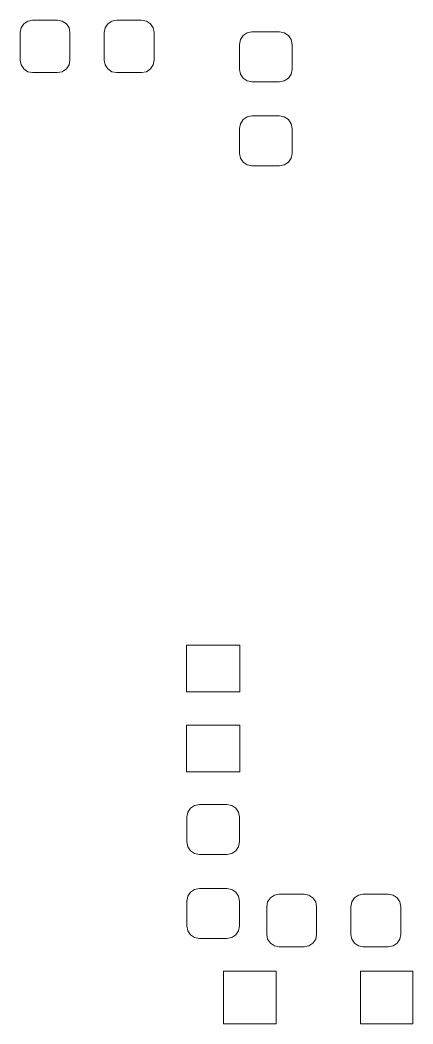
# Model space of a CAD drawing. Header units: millimetres. Extents: x -50 to 46, y -112 to 132.
# Drawn here: x 24.4 to 31.87, y 10.81 to 29.91 of the extents above; entities that cross this region are included whole.
import ezdxf

# ---------------------------------------------------------------- set-up
doc = ezdxf.new("R2010")
doc.units = ezdxf.units.MM
doc.header["$MEASUREMENT"] = 0
doc.layers.add('Layer 1', color=7, linetype='Continuous')

msp = doc.modelspace()

# ---------------------------------------------------------------- linework, layer by layer
at = {"layer": 'Layer 1', "lineweight": 9}
for points, knots in [([(25.3476, 29.1512), (25.3476, 29.1512), (25.3295, 29.0603), (25.3295, 29.0603), (25.3295, 29.0603), (25.3295, 29.0603), (25.278, 28.9833), (25.278, 28.9833), (25.278, 28.9833), (25.278, 28.9833), (25.201, 28.9318), (25.201, 28.9318), (25.201, 28.9318), (25.201, 28.9318), (25.1101, 28.9137), (25.1101, 28.9137), (25.1101, 28.9137), (25.1101, 28.9137), (24.6351, 28.9137), (24.6351, 28.9137), (24.6351, 28.9137), (24.6351, 28.9137), (24.5442, 28.9318), (24.5442, 28.9318), (24.5442, 28.9318), (24.5442, 28.9318), (24.4672, 28.9833), (24.4672, 28.9833), (24.4672, 28.9833), (24.4672, 28.9833), (24.4157, 29.0603), (24.4157, 29.0603), (24.4157, 29.0603), (24.4157, 29.0603), (24.3976, 29.1512), (24.3976, 29.1512), (24.3976, 29.1512), (24.3976, 29.1512), (24.3976, 29.6762), (24.3976, 29.6762), (24.3976, 29.6762), (24.3976, 29.6762), (24.4157, 29.7671), (24.4157, 29.7671), (24.4157, 29.7671), (24.4157, 29.7671), (24.4672, 29.8441), (24.4672, 29.8441), (24.4672, 29.8441), (24.4672, 29.8441), (24.5442, 29.8956), (24.5442, 29.8956), (24.5442, 29.8956), (24.5442, 29.8956), (24.6351, 29.9137), (24.6351, 29.9137), (24.6351, 29.9137), (24.6351, 29.9137), (25.1101, 29.9137), (25.1101, 29.9137), (25.1101, 29.9137), (25.1101, 29.9137), (25.201, 29.8956), (25.201, 29.8956), (25.201, 29.8956), (25.201, 29.8956), (25.278, 29.8441), (25.278, 29.8441), (25.278, 29.8441), (25.278, 29.8441), (25.3295, 29.7671), (25.3295, 29.7671), (25.3295, 29.7671), (25.3295, 29.7671), (25.3476, 29.6762), (25.3476, 29.6762), (25.3476, 29.6762), (25.3476, 29.6762), (25.3476, 29.1512), (25.3476, 29.1512)], [0, 0, 0, 0, 0.047619, 0.047619, 0.047619, 0.047619, 0.0952381, 0.0952381, 0.0952381, 0.0952381, 0.1428571, 0.1428571, 0.1428571, 0.1428571, 0.1904762, 0.1904762, 0.1904762, 0.1904762, 0.2380952, 0.2380952, 0.2380952, 0.2380952, 0.2857143, 0.2857143, 0.2857143, 0.2857143, 0.3333333, 0.3333333, 0.3333333, 0.3333333, 0.3809524, 0.3809524, 0.3809524, 0.3809524, 0.4285714, 0.4285714, 0.4285714, 0.4285714, 0.4761905, 0.4761905, 0.4761905, 0.4761905, 0.5238095, 0.5238095, 0.5238095, 0.5238095, 0.5714286, 0.5714286, 0.5714286, 0.5714286, 0.6190476, 0.6190476, 0.6190476, 0.6190476, 0.6666667, 0.6666667, 0.6666667, 0.6666667, 0.7142857, 0.7142857, 0.7142857, 0.7142857, 0.7619048, 0.7619048, 0.7619048, 0.7619048, 0.8095238, 0.8095238, 0.8095238, 0.8095238, 0.8571429, 0.8571429, 0.8571429, 0.8571429, 0.9047619, 0.9047619, 0.9047619, 0.9047619, 1, 1, 1, 1]), ([(26.9476, 29.1512), (26.9476, 29.1512), (26.9295, 29.0603), (26.9295, 29.0603), (26.9295, 29.0603), (26.9295, 29.0603), (26.878, 28.9833), (26.878, 28.9833), (26.878, 28.9833), (26.878, 28.9833), (26.801, 28.9318), (26.801, 28.9318), (26.801, 28.9318), (26.801, 28.9318), (26.7101, 28.9137), (26.7101, 28.9137), (26.7101, 28.9137), (26.7101, 28.9137), (26.2351, 28.9137), (26.2351, 28.9137), (26.2351, 28.9137), (26.2351, 28.9137), (26.1442, 28.9318), (26.1442, 28.9318), (26.1442, 28.9318), (26.1442, 28.9318), (26.0672, 28.9833), (26.0672, 28.9833), (26.0672, 28.9833), (26.0672, 28.9833), (26.0157, 29.0603), (26.0157, 29.0603), (26.0157, 29.0603), (26.0157, 29.0603), (25.9976, 29.1512), (25.9976, 29.1512), (25.9976, 29.1512), (25.9976, 29.1512), (25.9976, 29.6762), (25.9976, 29.6762), (25.9976, 29.6762), (25.9976, 29.6762), (26.0157, 29.7671), (26.0157, 29.7671), (26.0157, 29.7671), (26.0157, 29.7671), (26.0672, 29.8441), (26.0672, 29.8441), (26.0672, 29.8441), (26.0672, 29.8441), (26.1442, 29.8956), (26.1442, 29.8956), (26.1442, 29.8956), (26.1442, 29.8956), (26.2351, 29.9137), (26.2351, 29.9137), (26.2351, 29.9137), (26.2351, 29.9137), (26.7101, 29.9137), (26.7101, 29.9137), (26.7101, 29.9137), (26.7101, 29.9137), (26.801, 29.8956), (26.801, 29.8956), (26.801, 29.8956), (26.801, 29.8956), (26.878, 29.8441), (26.878, 29.8441), (26.878, 29.8441), (26.878, 29.8441), (26.9295, 29.7671), (26.9295, 29.7671), (26.9295, 29.7671), (26.9295, 29.7671), (26.9476, 29.6762), (26.9476, 29.6762), (26.9476, 29.6762), (26.9476, 29.6762), (26.9476, 29.1512), (26.9476, 29.1512)], [0, 0, 0, 0, 0.047619, 0.047619, 0.047619, 0.047619, 0.0952381, 0.0952381, 0.0952381, 0.0952381, 0.1428571, 0.1428571, 0.1428571, 0.1428571, 0.1904762, 0.1904762, 0.1904762, 0.1904762, 0.2380952, 0.2380952, 0.2380952, 0.2380952, 0.2857143, 0.2857143, 0.2857143, 0.2857143, 0.3333333, 0.3333333, 0.3333333, 0.3333333, 0.3809524, 0.3809524, 0.3809524, 0.3809524, 0.4285714, 0.4285714, 0.4285714, 0.4285714, 0.4761905, 0.4761905, 0.4761905, 0.4761905, 0.5238095, 0.5238095, 0.5238095, 0.5238095, 0.5714286, 0.5714286, 0.5714286, 0.5714286, 0.6190476, 0.6190476, 0.6190476, 0.6190476, 0.6666667, 0.6666667, 0.6666667, 0.6666667, 0.7142857, 0.7142857, 0.7142857, 0.7142857, 0.7619048, 0.7619048, 0.7619048, 0.7619048, 0.8095238, 0.8095238, 0.8095238, 0.8095238, 0.8571429, 0.8571429, 0.8571429, 0.8571429, 0.9047619, 0.9047619, 0.9047619, 0.9047619, 1, 1, 1, 1]), ([(28.8101, 28.7387), (28.8101, 28.7387), (28.7192, 28.7568), (28.7192, 28.7568), (28.7192, 28.7568), (28.7192, 28.7568), (28.6422, 28.8083), (28.6422, 28.8083), (28.6422, 28.8083), (28.6422, 28.8083), (28.5907, 28.8853), (28.5907, 28.8853), (28.5907, 28.8853), (28.5907, 28.8853), (28.5726, 28.9762), (28.5726, 28.9762), (28.5726, 28.9762), (28.5726, 28.9762), (28.5726, 29.4512), (28.5726, 29.4512), (28.5726, 29.4512), (28.5726, 29.4512), (28.5907, 29.5421), (28.5907, 29.5421), (28.5907, 29.5421), (28.5907, 29.5421), (28.6422, 29.6191), (28.6422, 29.6191), (28.6422, 29.6191), (28.6422, 29.6191), (28.7192, 29.6706), (28.7192, 29.6706), (28.7192, 29.6706), (28.7192, 29.6706), (28.8101, 29.6887), (28.8101, 29.6887), (28.8101, 29.6887), (28.8101, 29.6887), (29.3351, 29.6887), (29.3351, 29.6887), (29.3351, 29.6887), (29.3351, 29.6887), (29.426, 29.6706), (29.426, 29.6706), (29.426, 29.6706), (29.426, 29.6706), (29.503, 29.6191), (29.503, 29.6191), (29.503, 29.6191), (29.503, 29.6191), (29.5545, 29.5421), (29.5545, 29.5421), (29.5545, 29.5421), (29.5545, 29.5421), (29.5726, 29.4512), (29.5726, 29.4512), (29.5726, 29.4512), (29.5726, 29.4512), (29.5726, 28.9762), (29.5726, 28.9762), (29.5726, 28.9762), (29.5726, 28.9762), (29.5545, 28.8853), (29.5545, 28.8853), (29.5545, 28.8853), (29.5545, 28.8853), (29.503, 28.8083), (29.503, 28.8083), (29.503, 28.8083), (29.503, 28.8083), (29.426, 28.7568), (29.426, 28.7568), (29.426, 28.7568), (29.426, 28.7568), (29.3351, 28.7387), (29.3351, 28.7387), (29.3351, 28.7387), (29.3351, 28.7387), (28.8101, 28.7387), (28.8101, 28.7387)], [0, 0, 0, 0, 0.047619, 0.047619, 0.047619, 0.047619, 0.0952381, 0.0952381, 0.0952381, 0.0952381, 0.1428571, 0.1428571, 0.1428571, 0.1428571, 0.1904762, 0.1904762, 0.1904762, 0.1904762, 0.2380952, 0.2380952, 0.2380952, 0.2380952, 0.2857143, 0.2857143, 0.2857143, 0.2857143, 0.3333333, 0.3333333, 0.3333333, 0.3333333, 0.3809524, 0.3809524, 0.3809524, 0.3809524, 0.4285714, 0.4285714, 0.4285714, 0.4285714, 0.4761905, 0.4761905, 0.4761905, 0.4761905, 0.5238095, 0.5238095, 0.5238095, 0.5238095, 0.5714286, 0.5714286, 0.5714286, 0.5714286, 0.6190476, 0.6190476, 0.6190476, 0.6190476, 0.6666667, 0.6666667, 0.6666667, 0.6666667, 0.7142857, 0.7142857, 0.7142857, 0.7142857, 0.7619048, 0.7619048, 0.7619048, 0.7619048, 0.8095238, 0.8095238, 0.8095238, 0.8095238, 0.8571429, 0.8571429, 0.8571429, 0.8571429, 0.9047619, 0.9047619, 0.9047619, 0.9047619, 1, 1, 1, 1]), ([(28.8101, 27.1387), (28.8101, 27.1387), (28.7192, 27.1568), (28.7192, 27.1568), (28.7192, 27.1568), (28.7192, 27.1568), (28.6422, 27.2083), (28.6422, 27.2083), (28.6422, 27.2083), (28.6422, 27.2083), (28.5907, 27.2853), (28.5907, 27.2853), (28.5907, 27.2853), (28.5907, 27.2853), (28.5726, 27.3762), (28.5726, 27.3762), (28.5726, 27.3762), (28.5726, 27.3762), (28.5726, 27.8512), (28.5726, 27.8512), (28.5726, 27.8512), (28.5726, 27.8512), (28.5907, 27.9421), (28.5907, 27.9421), (28.5907, 27.9421), (28.5907, 27.9421), (28.6422, 28.0191), (28.6422, 28.0191), (28.6422, 28.0191), (28.6422, 28.0191), (28.7192, 28.0706), (28.7192, 28.0706), (28.7192, 28.0706), (28.7192, 28.0706), (28.8101, 28.0887), (28.8101, 28.0887), (28.8101, 28.0887), (28.8101, 28.0887), (29.3351, 28.0887), (29.3351, 28.0887), (29.3351, 28.0887), (29.3351, 28.0887), (29.426, 28.0706), (29.426, 28.0706), (29.426, 28.0706), (29.426, 28.0706), (29.503, 28.0191), (29.503, 28.0191), (29.503, 28.0191), (29.503, 28.0191), (29.5545, 27.9421), (29.5545, 27.9421), (29.5545, 27.9421), (29.5545, 27.9421), (29.5726, 27.8512), (29.5726, 27.8512), (29.5726, 27.8512), (29.5726, 27.8512), (29.5726, 27.3762), (29.5726, 27.3762), (29.5726, 27.3762), (29.5726, 27.3762), (29.5545, 27.2853), (29.5545, 27.2853), (29.5545, 27.2853), (29.5545, 27.2853), (29.503, 27.2083), (29.503, 27.2083), (29.503, 27.2083), (29.503, 27.2083), (29.426, 27.1568), (29.426, 27.1568), (29.426, 27.1568), (29.426, 27.1568), (29.3351, 27.1387), (29.3351, 27.1387), (29.3351, 27.1387), (29.3351, 27.1387), (28.8101, 27.1387), (28.8101, 27.1387)], [0, 0, 0, 0, 0.047619, 0.047619, 0.047619, 0.047619, 0.0952381, 0.0952381, 0.0952381, 0.0952381, 0.1428571, 0.1428571, 0.1428571, 0.1428571, 0.1904762, 0.1904762, 0.1904762, 0.1904762, 0.2380952, 0.2380952, 0.2380952, 0.2380952, 0.2857143, 0.2857143, 0.2857143, 0.2857143, 0.3333333, 0.3333333, 0.3333333, 0.3333333, 0.3809524, 0.3809524, 0.3809524, 0.3809524, 0.4285714, 0.4285714, 0.4285714, 0.4285714, 0.4761905, 0.4761905, 0.4761905, 0.4761905, 0.5238095, 0.5238095, 0.5238095, 0.5238095, 0.5714286, 0.5714286, 0.5714286, 0.5714286, 0.6190476, 0.6190476, 0.6190476, 0.6190476, 0.6666667, 0.6666667, 0.6666667, 0.6666667, 0.7142857, 0.7142857, 0.7142857, 0.7142857, 0.7619048, 0.7619048, 0.7619048, 0.7619048, 0.8095238, 0.8095238, 0.8095238, 0.8095238, 0.8571429, 0.8571429, 0.8571429, 0.8571429, 0.9047619, 0.9047619, 0.9047619, 0.9047619, 1, 1, 1, 1]), ([(28.5806, 17.1312), (28.5806, 17.1312), (27.5646, 17.1312), (27.5646, 17.1312), (27.5646, 17.1312), (27.5646, 17.1312), (27.5646, 18.0202), (27.5646, 18.0202), (27.5646, 18.0202), (27.5646, 18.0202), (28.5806, 18.0202), (28.5806, 18.0202), (28.5806, 18.0202), (28.5806, 18.0202), (28.5806, 17.1312), (28.5806, 17.1312)], [0, 0, 0, 0, 0.2, 0.2, 0.2, 0.2, 0.4, 0.4, 0.4, 0.4, 0.6, 0.6, 0.6, 0.6, 1, 1, 1, 1]), ([(28.5806, 15.6072), (28.5806, 15.6072), (27.5646, 15.6072), (27.5646, 15.6072), (27.5646, 15.6072), (27.5646, 15.6072), (27.5646, 16.4962), (27.5646, 16.4962), (27.5646, 16.4962), (27.5646, 16.4962), (28.5806, 16.4962), (28.5806, 16.4962), (28.5806, 16.4962), (28.5806, 16.4962), (28.5806, 15.6072), (28.5806, 15.6072)], [0, 0, 0, 0, 0.2, 0.2, 0.2, 0.2, 0.4, 0.4, 0.4, 0.4, 0.6, 0.6, 0.6, 0.6, 1, 1, 1, 1]), ([(28.3351, 14.9887), (28.3351, 14.9887), (28.426, 14.9706), (28.426, 14.9706), (28.426, 14.9706), (28.426, 14.9706), (28.503, 14.9191), (28.503, 14.9191), (28.503, 14.9191), (28.503, 14.9191), (28.5545, 14.8421), (28.5545, 14.8421), (28.5545, 14.8421), (28.5545, 14.8421), (28.5726, 14.7512), (28.5726, 14.7512), (28.5726, 14.7512), (28.5726, 14.7512), (28.5726, 14.2762), (28.5726, 14.2762), (28.5726, 14.2762), (28.5726, 14.2762), (28.5545, 14.1853), (28.5545, 14.1853), (28.5545, 14.1853), (28.5545, 14.1853), (28.503, 14.1083), (28.503, 14.1083), (28.503, 14.1083), (28.503, 14.1083), (28.426, 14.0568), (28.426, 14.0568), (28.426, 14.0568), (28.426, 14.0568), (28.3351, 14.0387), (28.3351, 14.0387), (28.3351, 14.0387), (28.3351, 14.0387), (27.8101, 14.0387), (27.8101, 14.0387), (27.8101, 14.0387), (27.8101, 14.0387), (27.7192, 14.0568), (27.7192, 14.0568), (27.7192, 14.0568), (27.7192, 14.0568), (27.6422, 14.1083), (27.6422, 14.1083), (27.6422, 14.1083), (27.6422, 14.1083), (27.5907, 14.1853), (27.5907, 14.1853), (27.5907, 14.1853), (27.5907, 14.1853), (27.5726, 14.2762), (27.5726, 14.2762), (27.5726, 14.2762), (27.5726, 14.2762), (27.5726, 14.7512), (27.5726, 14.7512), (27.5726, 14.7512), (27.5726, 14.7512), (27.5907, 14.8421), (27.5907, 14.8421), (27.5907, 14.8421), (27.5907, 14.8421), (27.6422, 14.9191), (27.6422, 14.9191), (27.6422, 14.9191), (27.6422, 14.9191), (27.7192, 14.9706), (27.7192, 14.9706), (27.7192, 14.9706), (27.7192, 14.9706), (27.8101, 14.9887), (27.8101, 14.9887), (27.8101, 14.9887), (27.8101, 14.9887), (28.3351, 14.9887), (28.3351, 14.9887)], [0, 0, 0, 0, 0.047619, 0.047619, 0.047619, 0.047619, 0.0952381, 0.0952381, 0.0952381, 0.0952381, 0.1428571, 0.1428571, 0.1428571, 0.1428571, 0.1904762, 0.1904762, 0.1904762, 0.1904762, 0.2380952, 0.2380952, 0.2380952, 0.2380952, 0.2857143, 0.2857143, 0.2857143, 0.2857143, 0.3333333, 0.3333333, 0.3333333, 0.3333333, 0.3809524, 0.3809524, 0.3809524, 0.3809524, 0.4285714, 0.4285714, 0.4285714, 0.4285714, 0.4761905, 0.4761905, 0.4761905, 0.4761905, 0.5238095, 0.5238095, 0.5238095, 0.5238095, 0.5714286, 0.5714286, 0.5714286, 0.5714286, 0.6190476, 0.6190476, 0.6190476, 0.6190476, 0.6666667, 0.6666667, 0.6666667, 0.6666667, 0.7142857, 0.7142857, 0.7142857, 0.7142857, 0.7619048, 0.7619048, 0.7619048, 0.7619048, 0.8095238, 0.8095238, 0.8095238, 0.8095238, 0.8571429, 0.8571429, 0.8571429, 0.8571429, 0.9047619, 0.9047619, 0.9047619, 0.9047619, 1, 1, 1, 1]), ([(28.3351, 13.3887), (28.3351, 13.3887), (28.426, 13.3706), (28.426, 13.3706), (28.426, 13.3706), (28.426, 13.3706), (28.503, 13.3191), (28.503, 13.3191), (28.503, 13.3191), (28.503, 13.3191), (28.5545, 13.2421), (28.5545, 13.2421), (28.5545, 13.2421), (28.5545, 13.2421), (28.5726, 13.1512), (28.5726, 13.1512), (28.5726, 13.1512), (28.5726, 13.1512), (28.5726, 12.6762), (28.5726, 12.6762), (28.5726, 12.6762), (28.5726, 12.6762), (28.5545, 12.5853), (28.5545, 12.5853), (28.5545, 12.5853), (28.5545, 12.5853), (28.503, 12.5083), (28.503, 12.5083), (28.503, 12.5083), (28.503, 12.5083), (28.426, 12.4568), (28.426, 12.4568), (28.426, 12.4568), (28.426, 12.4568), (28.3351, 12.4387), (28.3351, 12.4387), (28.3351, 12.4387), (28.3351, 12.4387), (27.8101, 12.4387), (27.8101, 12.4387), (27.8101, 12.4387), (27.8101, 12.4387), (27.7192, 12.4568), (27.7192, 12.4568), (27.7192, 12.4568), (27.7192, 12.4568), (27.6422, 12.5083), (27.6422, 12.5083), (27.6422, 12.5083), (27.6422, 12.5083), (27.5907, 12.5853), (27.5907, 12.5853), (27.5907, 12.5853), (27.5907, 12.5853), (27.5726, 12.6762), (27.5726, 12.6762), (27.5726, 12.6762), (27.5726, 12.6762), (27.5726, 13.1512), (27.5726, 13.1512), (27.5726, 13.1512), (27.5726, 13.1512), (27.5907, 13.2421), (27.5907, 13.2421), (27.5907, 13.2421), (27.5907, 13.2421), (27.6422, 13.3191), (27.6422, 13.3191), (27.6422, 13.3191), (27.6422, 13.3191), (27.7192, 13.3706), (27.7192, 13.3706), (27.7192, 13.3706), (27.7192, 13.3706), (27.8101, 13.3887), (27.8101, 13.3887), (27.8101, 13.3887), (27.8101, 13.3887), (28.3351, 13.3887), (28.3351, 13.3887)], [0, 0, 0, 0, 0.047619, 0.047619, 0.047619, 0.047619, 0.0952381, 0.0952381, 0.0952381, 0.0952381, 0.1428571, 0.1428571, 0.1428571, 0.1428571, 0.1904762, 0.1904762, 0.1904762, 0.1904762, 0.2380952, 0.2380952, 0.2380952, 0.2380952, 0.2857143, 0.2857143, 0.2857143, 0.2857143, 0.3333333, 0.3333333, 0.3333333, 0.3333333, 0.3809524, 0.3809524, 0.3809524, 0.3809524, 0.4285714, 0.4285714, 0.4285714, 0.4285714, 0.4761905, 0.4761905, 0.4761905, 0.4761905, 0.5238095, 0.5238095, 0.5238095, 0.5238095, 0.5714286, 0.5714286, 0.5714286, 0.5714286, 0.6190476, 0.6190476, 0.6190476, 0.6190476, 0.6666667, 0.6666667, 0.6666667, 0.6666667, 0.7142857, 0.7142857, 0.7142857, 0.7142857, 0.7619048, 0.7619048, 0.7619048, 0.7619048, 0.8095238, 0.8095238, 0.8095238, 0.8095238, 0.8571429, 0.8571429, 0.8571429, 0.8571429, 0.9047619, 0.9047619, 0.9047619, 0.9047619, 1, 1, 1, 1]), ([(29.091, 13.0423), (29.091, 13.0423), (29.1091, 13.1332), (29.1091, 13.1332), (29.1091, 13.1332), (29.1091, 13.1332), (29.1606, 13.2102), (29.1606, 13.2102), (29.1606, 13.2102), (29.1606, 13.2102), (29.2376, 13.2617), (29.2376, 13.2617), (29.2376, 13.2617), (29.2376, 13.2617), (29.3285, 13.2798), (29.3285, 13.2798), (29.3285, 13.2798), (29.3285, 13.2798), (29.8035, 13.2798), (29.8035, 13.2798), (29.8035, 13.2798), (29.8035, 13.2798), (29.8944, 13.2617), (29.8944, 13.2617), (29.8944, 13.2617), (29.8944, 13.2617), (29.9714, 13.2102), (29.9714, 13.2102), (29.9714, 13.2102), (29.9714, 13.2102), (30.0229, 13.1332), (30.0229, 13.1332), (30.0229, 13.1332), (30.0229, 13.1332), (30.041, 13.0423), (30.041, 13.0423), (30.041, 13.0423), (30.041, 13.0423), (30.041, 12.5173), (30.041, 12.5173), (30.041, 12.5173), (30.041, 12.5173), (30.0229, 12.4264), (30.0229, 12.4264), (30.0229, 12.4264), (30.0229, 12.4264), (29.9714, 12.3494), (29.9714, 12.3494), (29.9714, 12.3494), (29.9714, 12.3494), (29.8944, 12.2979), (29.8944, 12.2979), (29.8944, 12.2979), (29.8944, 12.2979), (29.8035, 12.2798), (29.8035, 12.2798), (29.8035, 12.2798), (29.8035, 12.2798), (29.3285, 12.2798), (29.3285, 12.2798), (29.3285, 12.2798), (29.3285, 12.2798), (29.2376, 12.2979), (29.2376, 12.2979), (29.2376, 12.2979), (29.2376, 12.2979), (29.1606, 12.3494), (29.1606, 12.3494), (29.1606, 12.3494), (29.1606, 12.3494), (29.1091, 12.4264), (29.1091, 12.4264), (29.1091, 12.4264), (29.1091, 12.4264), (29.091, 12.5173), (29.091, 12.5173), (29.091, 12.5173), (29.091, 12.5173), (29.091, 13.0423), (29.091, 13.0423)], [0, 0, 0, 0, 0.047619, 0.047619, 0.047619, 0.047619, 0.0952381, 0.0952381, 0.0952381, 0.0952381, 0.1428571, 0.1428571, 0.1428571, 0.1428571, 0.1904762, 0.1904762, 0.1904762, 0.1904762, 0.2380952, 0.2380952, 0.2380952, 0.2380952, 0.2857143, 0.2857143, 0.2857143, 0.2857143, 0.3333333, 0.3333333, 0.3333333, 0.3333333, 0.3809524, 0.3809524, 0.3809524, 0.3809524, 0.4285714, 0.4285714, 0.4285714, 0.4285714, 0.4761905, 0.4761905, 0.4761905, 0.4761905, 0.5238095, 0.5238095, 0.5238095, 0.5238095, 0.5714286, 0.5714286, 0.5714286, 0.5714286, 0.6190476, 0.6190476, 0.6190476, 0.6190476, 0.6666667, 0.6666667, 0.6666667, 0.6666667, 0.7142857, 0.7142857, 0.7142857, 0.7142857, 0.7619048, 0.7619048, 0.7619048, 0.7619048, 0.8095238, 0.8095238, 0.8095238, 0.8095238, 0.8571429, 0.8571429, 0.8571429, 0.8571429, 0.9047619, 0.9047619, 0.9047619, 0.9047619, 1, 1, 1, 1]), ([(30.691, 13.0423), (30.691, 13.0423), (30.7091, 13.1332), (30.7091, 13.1332), (30.7091, 13.1332), (30.7091, 13.1332), (30.7606, 13.2102), (30.7606, 13.2102), (30.7606, 13.2102), (30.7606, 13.2102), (30.8376, 13.2617), (30.8376, 13.2617), (30.8376, 13.2617), (30.8376, 13.2617), (30.9285, 13.2798), (30.9285, 13.2798), (30.9285, 13.2798), (30.9285, 13.2798), (31.4035, 13.2798), (31.4035, 13.2798), (31.4035, 13.2798), (31.4035, 13.2798), (31.4944, 13.2617), (31.4944, 13.2617), (31.4944, 13.2617), (31.4944, 13.2617), (31.5714, 13.2102), (31.5714, 13.2102), (31.5714, 13.2102), (31.5714, 13.2102), (31.6229, 13.1332), (31.6229, 13.1332), (31.6229, 13.1332), (31.6229, 13.1332), (31.641, 13.0423), (31.641, 13.0423), (31.641, 13.0423), (31.641, 13.0423), (31.641, 12.5173), (31.641, 12.5173), (31.641, 12.5173), (31.641, 12.5173), (31.6229, 12.4264), (31.6229, 12.4264), (31.6229, 12.4264), (31.6229, 12.4264), (31.5714, 12.3494), (31.5714, 12.3494), (31.5714, 12.3494), (31.5714, 12.3494), (31.4944, 12.2979), (31.4944, 12.2979), (31.4944, 12.2979), (31.4944, 12.2979), (31.4035, 12.2798), (31.4035, 12.2798), (31.4035, 12.2798), (31.4035, 12.2798), (30.9285, 12.2798), (30.9285, 12.2798), (30.9285, 12.2798), (30.9285, 12.2798), (30.8376, 12.2979), (30.8376, 12.2979), (30.8376, 12.2979), (30.8376, 12.2979), (30.7606, 12.3494), (30.7606, 12.3494), (30.7606, 12.3494), (30.7606, 12.3494), (30.7091, 12.4264), (30.7091, 12.4264), (30.7091, 12.4264), (30.7091, 12.4264), (30.691, 12.5173), (30.691, 12.5173), (30.691, 12.5173), (30.691, 12.5173), (30.691, 13.0423), (30.691, 13.0423)], [0, 0, 0, 0, 0.047619, 0.047619, 0.047619, 0.047619, 0.0952381, 0.0952381, 0.0952381, 0.0952381, 0.1428571, 0.1428571, 0.1428571, 0.1428571, 0.1904762, 0.1904762, 0.1904762, 0.1904762, 0.2380952, 0.2380952, 0.2380952, 0.2380952, 0.2857143, 0.2857143, 0.2857143, 0.2857143, 0.3333333, 0.3333333, 0.3333333, 0.3333333, 0.3809524, 0.3809524, 0.3809524, 0.3809524, 0.4285714, 0.4285714, 0.4285714, 0.4285714, 0.4761905, 0.4761905, 0.4761905, 0.4761905, 0.5238095, 0.5238095, 0.5238095, 0.5238095, 0.5714286, 0.5714286, 0.5714286, 0.5714286, 0.6190476, 0.6190476, 0.6190476, 0.6190476, 0.6666667, 0.6666667, 0.6666667, 0.6666667, 0.7142857, 0.7142857, 0.7142857, 0.7142857, 0.7619048, 0.7619048, 0.7619048, 0.7619048, 0.8095238, 0.8095238, 0.8095238, 0.8095238, 0.8571429, 0.8571429, 0.8571429, 0.8571429, 0.9047619, 0.9047619, 0.9047619, 0.9047619, 1, 1, 1, 1]), ([(29.2725, 11.8141), (29.2725, 11.8141), (29.2725, 10.8133), (29.2725, 10.8133), (29.2725, 10.8133), (29.2725, 10.8133), (28.2717, 10.8133), (28.2717, 10.8133), (28.2717, 10.8133), (28.2717, 10.8133), (28.2717, 11.8141), (28.2717, 11.8141), (28.2717, 11.8141), (28.2717, 11.8141), (29.2725, 11.8141), (29.2725, 11.8141)], [0, 0, 0, 0, 0.2, 0.2, 0.2, 0.2, 0.4, 0.4, 0.4, 0.4, 0.6, 0.6, 0.6, 0.6, 1, 1, 1, 1]), ([(31.8735, 11.8141), (31.8735, 11.8141), (31.8735, 10.8133), (31.8735, 10.8133), (31.8735, 10.8133), (31.8735, 10.8133), (30.8727, 10.8133), (30.8727, 10.8133), (30.8727, 10.8133), (30.8727, 10.8133), (30.8727, 11.8141), (30.8727, 11.8141), (30.8727, 11.8141), (30.8727, 11.8141), (31.8735, 11.8141), (31.8735, 11.8141)], [0, 0, 0, 0, 0.2, 0.2, 0.2, 0.2, 0.4, 0.4, 0.4, 0.4, 0.6, 0.6, 0.6, 0.6, 1, 1, 1, 1])]:
    msp.add_open_spline(points, degree=3, knots=knots, dxfattribs=at)

doc.saveas('drawing.dxf')
